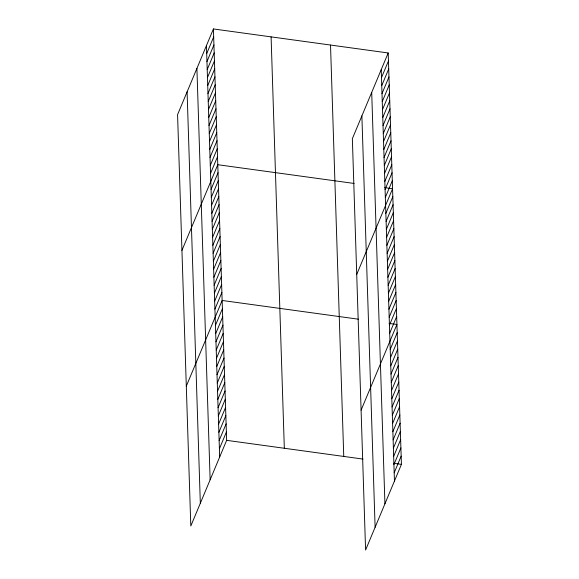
<?xml version="1.0" encoding="UTF-8"?>
<svg xmlns="http://www.w3.org/2000/svg" width="579" height="579" viewBox="0 0 579 579"><rect width="100%" height="100%" fill="white"/><g stroke="black" fill="none" stroke-linecap="round" stroke-linejoin="round"><path stroke-width="0.87" d="M213.412 28.95L177.572 114.635L190.802 526.029L226.642 440.337L213.412 28.95L388.198 52.971L401.428 464.365L365.588 550.05L352.358 138.663L388.198 52.971M206.696 53.608L213.673 36.933M206.956 61.591L213.926 44.923M207.21 69.581L214.187 52.906M207.47 77.564L214.44 60.896M207.723 85.554L214.7 68.879M207.984 93.537L214.954 76.862M208.237 101.52L215.214 84.852M208.498 109.511L215.468 92.835M208.751 117.494L215.728 100.826M209.012 125.484L215.981 108.809M209.265 133.467L216.242 116.792M209.518 141.45L216.495 124.782M209.779 149.44L216.756 132.765M210.032 157.423L217.009 140.748M210.293 165.413L217.27 148.738M210.546 173.396L217.523 156.721M181.936 250.396L217.784 164.711L354.116 183.449M211.06 189.369L218.037 172.694M211.321 197.352L218.29 180.677M211.574 205.335L218.551 188.667M211.834 213.325L218.804 196.65M212.088 221.308L219.065 204.64M212.348 229.298L219.318 212.623M212.602 237.281L219.579 220.606M212.862 245.264L219.832 228.596M213.115 253.255L220.092 236.579M213.376 261.238L220.346 244.57M213.629 269.228L220.606 252.553M213.89 277.211L220.86 260.536M214.143 285.194L221.12 268.526M214.404 293.184L221.373 276.509M214.657 301.167L221.634 284.492M214.91 309.157L221.887 292.482M186.3 386.157L222.148 300.465L358.481 319.203M215.439 325.369L222.408 308.694M215.699 333.598L222.676 316.923M215.967 341.82L222.937 325.152M216.228 350.049L223.204 333.381M216.495 358.278L223.465 341.603M216.756 366.507L223.733 349.832M217.024 374.736L223.993 358.061M217.284 382.965L224.261 366.29M217.552 391.187L224.529 374.519M217.813 399.416L224.79 382.741M218.08 407.645L225.057 390.97M218.348 415.874L225.318 399.199M218.609 424.103L225.586 407.428M218.876 432.325L225.846 415.657M219.137 440.554L226.114 423.886M219.405 448.783L226.375 432.108M381.481 77.637L388.458 60.961M381.742 85.62L388.712 68.944M381.995 93.603L388.972 76.935M382.256 101.593L389.226 84.918M382.509 109.576L389.486 92.901M382.77 117.559L389.739 100.891M383.023 125.549L390 108.874M383.284 133.532L390.253 116.864M383.537 141.522L390.514 124.847M383.797 149.505L390.767 132.83M384.051 157.488L391.028 140.82M384.311 165.478L391.281 148.803M384.565 173.461L391.542 156.786M384.825 181.451L391.795 164.776M385.078 189.434L392.055 172.759M385.332 197.417L392.309 180.749M356.722 274.417L392.569 188.732L384.702 187.654M385.846 213.39L392.823 196.715M386.106 221.381L393.083 204.705M386.359 229.364L393.336 212.688M386.62 237.347L393.597 220.679M386.873 245.337L393.85 228.662M387.134 253.32L394.104 236.645M387.387 261.303L394.364 244.635M387.648 269.293L394.617 252.618M387.901 277.276L394.878 260.608M388.162 285.266L395.131 268.591M388.415 293.249L395.392 276.574M388.675 301.232L395.645 284.564M388.929 309.222L395.906 292.547M389.189 317.205L396.159 300.53M389.443 325.195L396.42 308.52M389.703 333.178L396.673 316.503M361.086 410.178L396.933 324.493L389.066 323.408M390.224 349.39L397.194 332.715M390.485 357.619L397.462 340.944M390.753 365.848L397.722 349.173M391.013 374.077L397.99 357.402M391.281 382.299L398.251 365.631M391.542 390.528L398.518 373.86M391.809 398.757L398.786 382.082M392.07 406.986L399.047 390.311M392.338 415.215L399.315 398.54M392.605 423.444L399.575 406.769M392.866 431.666L399.843 414.998M393.134 439.895L400.103 423.227M393.394 448.124L400.371 431.449M393.662 456.353L400.632 439.678M393.923 464.582L400.9 447.907M394.19 472.811L401.167 456.136M226.642 440.337L362.975 459.075M393.561 463.28L401.428 464.365M381.228 69.646L394.451 481.033M371.704 92.423L384.926 503.81M361.882 115.887L375.112 527.274M330.522 45.046L343.752 456.433M271.095 36.875L284.325 448.269M206.442 45.625L219.665 457.012M196.911 68.394L210.141 479.788M187.097 91.866L200.327 503.252"/></g></svg>
